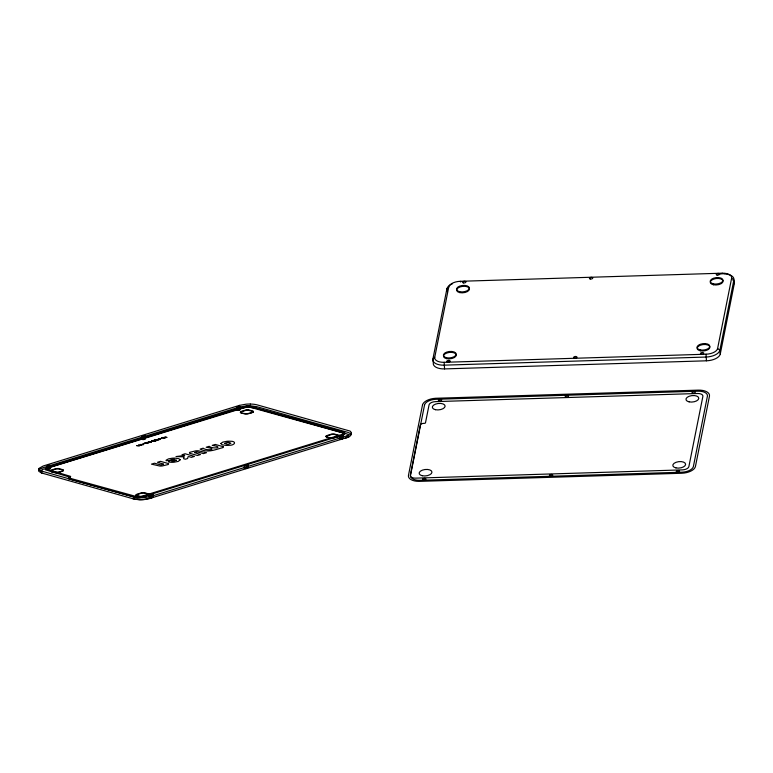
<?xml version="1.0" encoding="UTF-8"?>
<svg xmlns="http://www.w3.org/2000/svg" width="773" height="773" viewBox="0 0 773 773"><rect width="100%" height="100%" fill="white"/><g stroke="black" fill="none" stroke-linecap="round" stroke-linejoin="round"><path stroke-width="1.16" d="M448.755 286.996L434.745 357.261A10.59 5.295 -6.3 0 0 444.166 362.315L444.562 368.905L706.445 360.807A12.668 6.329 -6.3 0 0 720.272 353.986L734.282 283.72L733.867 279.971L731.616 278.251A10.59 5.295 -6.3 0 0 722.204 273.188L460.322 281.295A10.59 5.295 -6.3 0 0 448.755 286.996L446.9 288.851L432.89 359.107L433.305 362.866A12.668 6.329 -6.3 0 0 444.562 368.905M731.616 278.251L717.605 348.507A10.59 5.295 -6.3 0 1 706.049 354.208L706.445 360.807M149.711 442.127C149.402 440.881 146.831 442.697 149.199 442.137M250.317 404.028A21.702 10.851 -6.3 0 0 245.959 404.192L239.35 405.41L43.23 465.984L39.259 468.206A4.29 2.145 -6.3 0 0 39.027 468.767L38.795 471.308L41.462 472.941L134.318 499.126L139.411 499.802A18.185 9.092 -6.3 0 0 143.71 499.667L149.15 498.662L346.806 437.615C351.058 437.711 353.551 430.89 348.208 430.551L257.09 404.859A16.832 8.416 -6.3 0 0 250.307 404.076M46.738 468.564L47.636 468.902A2.754 1.382 -6.3 0 0 48.941 468.863L49.23 468.805A0.995 0.502 -6.3 0 0 50.081 468.39M144.203 439.441A0.995 0.502 -6.3 0 0 145.063 439.054L145.537 436.378A0.995 0.502 -6.3 0 0 144.88 436.03L144.628 435.962A2.754 1.382 -6.3 0 0 143.324 436.001L142.251 436.455L141.73 439.035M236.693 409.864L237.591 410.231A2.754 1.382 -6.3 0 0 238.896 410.192L239.186 410.134M239.186 410.105A0.995 0.502 -6.3 0 0 240.036 409.719L240.509 407.042L239.427 407.516A2.754 1.382 -6.3 0 1 238.123 407.564L237.852 407.526A0.995 0.502 -6.3 0 1 237.156 407.158L236.712 409.7M342.497 435.586L342.226 435.557A2.754 1.382 -6.3 0 0 340.922 435.595C339.086 435.489 338.342 439.402 340.207 439.161A2.754 1.382 -6.3 0 0 341.511 439.112L341.801 439.064A0.995 0.502 -6.3 0 0 342.661 438.649L341.695 438.223A2.754 1.382 -6.3 0 0 340.391 438.262L340.101 438.32A0.995 0.502 -6.3 0 0 339.25 438.735M351 434.88L350.266 433.431L347.85 432.358L256.723 406.666L250.626 405.854A21.75 10.87 -6.3 0 0 245.485 406.018L238.983 407.216L42.873 467.791L39.974 469.037L38.669 470.564M148.967 494.401L148.889 494.778A2.193 1.092 -6.3 0 1 148.754 495.068L143.449 496.778A11.054 5.527 -6.3 0 1 140.841 496.865L136.193 495.551A2.232 1.111 -6.3 0 1 136.135 495.174L136.222 494.739A2.193 1.092 -6.3 0 1 136.357 494.449L141.662 492.739A11.054 5.527 -6.3 0 1 144.271 492.652L148.918 493.966A2.232 1.111 -6.3 0 1 148.696 494.817L147.846 495.358A5.053 2.522 -6.3 0 1 146.841 495.735L143.536 496.353A11.054 5.527 -6.3 0 1 140.928 496.43L137.826 496.015A4.744 2.367 -6.3 0 1 136.715 495.57L136.386 495.271A2.425 1.208 -6.3 0 1 136.222 494.952M253.273 411.526L253.196 411.961A2.193 1.092 -6.3 0 1 253.061 412.251L247.756 413.961A11.054 5.527 -6.3 0 1 245.147 414.048L240.5 412.734A2.232 1.111 -6.3 0 1 240.442 412.357L240.529 411.922A2.193 1.092 -6.3 0 1 240.664 411.632L245.969 409.912A11.054 5.527 -6.3 0 1 248.577 409.835L253.215 411.149A2.232 1.111 -6.3 0 1 253.003 411.999L252.153 412.54A5.247 2.628 -6.3 0 1 250.694 413.043L247.843 413.536A11.054 5.527 -6.3 0 1 245.225 413.613L242.133 413.197A4.744 2.367 -6.3 0 1 241.021 412.743L240.693 412.453A2.425 1.208 -6.3 0 1 240.529 412.135M338.932 435.672L338.845 436.098A2.193 1.092 -6.3 0 1 338.709 436.397L333.405 438.107A11.054 5.527 -6.3 0 1 330.796 438.185L326.148 436.88A2.232 1.111 -6.3 0 1 326.09 436.494L326.177 436.069A2.193 1.092 -6.3 0 1 326.312 435.769L331.617 434.059A11.054 5.527 -6.3 0 1 334.226 433.982L338.874 435.286A2.232 1.111 -6.3 0 1 338.651 436.136L337.801 436.677A5.053 2.522 -6.3 0 1 336.796 437.064L333.492 437.673A11.054 5.527 -6.3 0 1 330.883 437.76L327.781 437.344A4.744 2.367 -6.3 0 1 326.679 436.89L326.409 436.677A2.425 1.208 -6.3 0 1 326.177 436.281L331.53 434.494A11.054 5.527 -6.3 0 1 334.149 434.407L338.787 435.721A2.232 1.111 -6.3 0 1 338.845 436.098M45.423 469.472L45.617 468.525M46.747 468.409L47.288 465.771L48.341 465.336A2.754 1.382 -6.3 0 1 49.656 465.298L49.926 465.336A0.995 0.502 -6.3 0 1 50.622 465.704L50.023 468.39L49.124 467.974A2.754 1.382 -6.3 0 0 47.81 468.013L47.53 468.061M50.487 471.028L50.574 470.593A2.193 1.092 -6.3 0 1 50.709 470.303L56.014 468.593A11.054 5.527 -6.3 0 1 58.622 468.506L63.26 469.82A2.232 1.111 -6.3 0 1 63.318 470.197L63.231 470.631A2.193 1.092 -6.3 0 1 63.096 470.921L57.801 472.632A11.054 5.527 -6.3 0 1 55.183 472.718L50.545 471.404A2.232 1.111 -6.3 0 1 50.487 471.028A2.193 1.092 -6.3 0 1 50.622 470.728L55.927 469.018A11.054 5.527 -6.3 0 1 58.535 468.94L63.173 470.245A2.232 1.111 -6.3 0 1 63.241 470.631M68.604 478.468L68.787 477.521M238.983 407.216L239.35 405.41M247.515 464.931L247.244 464.892A2.754 1.382 -6.3 0 0 245.94 464.931C244.229 464.776 243.195 468.593 245.234 468.496A2.754 1.382 -6.3 0 0 246.539 468.457L246.829 468.399A0.995 0.502 -6.3 0 0 247.679 467.984M247.505 464.959A0.995 0.502 -6.3 0 1 248.21 465.298L247.621 467.974L246.713 467.559A2.754 1.382 -6.3 0 0 245.408 467.597L245.118 467.655M342.594 438.639L343.125 435.972L342.053 436.445A2.754 1.382 -6.3 0 1 340.738 436.484L340.468 436.455M344.594 434.213L344.777 433.267M346.806 437.615L347.164 435.798L350.005 434.59L351.348 433.102M50.545 465.742L49.472 466.196A2.754 1.382 -6.3 0 1 48.168 466.235L47.897 466.196A0.995 0.502 -6.3 0 1 47.201 465.829M145.527 436.407L144.454 436.861A2.754 1.382 -6.3 0 1 143.15 436.9L142.879 436.861A0.995 0.502 -6.3 0 1 142.184 436.494M237.224 407.149L238.306 406.666A2.754 1.382 -6.3 0 1 239.611 406.627L239.881 406.666A0.995 0.502 -6.3 0 1 240.577 407.033M248.152 465.307L247.07 465.781A2.754 1.382 -6.3 0 1 245.766 465.819L245.495 465.79A0.995 0.502 -6.3 0 1 244.799 465.423M151.112 442.301L149.334 442.456M164.562 437.479L164.997 436.832L167.045 437.412L164.591 437.644M138.56 445.035L141.304 445.19M140.512 444.436L143.256 444.581M156.107 439.615L158.852 439.769M141.285 445.335L138.589 445.2M143.237 444.736L140.522 444.581M158.832 439.914L156.107 439.75M434.745 357.261L432.89 359.107A12.668 6.329 -6.3 0 0 444.146 365.156L706.029 357.049A12.668 6.329 -6.3 0 0 719.866 350.227L733.867 279.971A12.668 6.329 -6.3 0 0 723.731 273.913M156.89 440.513L155.122 440.755L156.291 440.562M154.011 440.272L155.18 439.943A1.411 0.705 -6.3 0 1 155.982 439.982L154.677 440.185M345.26 438.088C348.459 438.03 350.237 434.068 346.14 433.692L255.013 408.009L249.921 407.323A18.185 9.092 -6.3 0 0 245.621 407.458L240.181 408.463L44.071 469.037C40.872 469.105 39.094 473.066 43.191 473.434M151.624 440.958L153.325 440.436L155.373 441.016L153.044 441.306M153.634 440.977L154.281 441.161M165.277 437.373L165.934 437.566M150.513 442.146L151.15 442.108M347.164 435.798L151.044 496.382L145.063 497.532A21.634 10.812 -6.3 0 1 139.971 497.754A16.822 8.416 -6.3 0 1 133.275 496.952M150.687 498.189L144.184 499.387A21.75 10.87 -6.3 0 1 139.043 499.551L132.946 498.74M142.503 438.726L142.792 438.678A2.754 1.382 -6.3 0 1 144.097 438.629L145.005 439.025M144.213 439.47L143.923 439.528A2.754 1.382 -6.3 0 1 142.619 439.566L141.71 439.151A0.995 0.502 -6.3 0 1 142.512 438.764M156.223 440.378L154.02 440.426M718.987 274.038L721.402 273.961M444.166 362.315L706.049 354.208M154.813 440.378L154.871 440.378A1.797 0.899 -6.3 0 0 155.373 440.31L156.929 440.32M151.643 440.968L152.986 441.045M152.542 494.266L152.271 494.227A2.754 1.382 -6.3 0 0 150.967 494.266C149.382 494.015 148.136 497.87 150.252 497.831A2.754 1.382 -6.3 0 0 151.556 497.793L151.846 497.735A0.995 0.502 -6.3 0 0 152.696 497.319M69.56 478.139L137.594 496.884A10.339 5.169 -6.3 0 0 140.039 496.807L344.584 433.634A2.087 1.044 -6.3 0 0 344.729 432.909L343.782 432.233A5.111 2.561 -6.3 0 0 343.28 432.068L249.264 405.999A10.339 5.169 -6.3 0 0 246.819 406.067L47.607 467.221A5.111 2.561 -6.3 0 0 47.037 467.414L45.81 468.158A2.087 1.044 -6.3 0 0 45.665 468.882L70.594 476.39M42.186 471.24L133.304 496.923M69.377 479.086L137.401 497.831A10.339 5.169 -6.3 0 0 139.845 497.754L344.391 434.581A2.087 1.044 -6.3 0 0 344.536 433.856L343.589 433.18A5.111 2.561 -6.3 0 0 343.096 433.015L249.07 406.946A10.339 5.169 -6.3 0 0 246.626 407.023L47.424 468.167A5.111 2.561 -6.3 0 0 46.853 468.361L45.626 469.105A2.087 1.044 -6.3 0 0 45.481 469.829L70.411 477.337M717.605 348.507L719.866 350.227L720.272 353.986M722.204 273.188L722.61 273.922M460.322 281.295L460.727 282.029M239.978 409.69L239.079 409.294A2.754 1.382 -6.3 0 0 237.775 409.342L237.485 409.39A0.995 0.502 -6.3 0 0 236.635 409.806M447.209 291.663L446.9 288.851A12.668 6.329 -6.3 0 1 452.534 283.71M240.442 412.357A2.193 1.092 -6.3 0 1 240.577 412.057L245.882 410.347A11.054 5.527 -6.3 0 1 248.491 410.27L253.138 411.574A2.232 1.111 -6.3 0 1 253.196 411.961M148.889 494.778A2.232 1.111 -6.3 0 0 148.831 494.391L144.184 493.087A11.054 5.527 -6.3 0 0 141.575 493.164L136.27 494.875A2.193 1.092 -6.3 0 0 136.135 495.174M46.67 468.477A0.995 0.502 -6.3 0 1 47.53 468.1M326.09 436.494A2.193 1.092 -6.3 0 1 326.225 436.204M50.574 470.805A2.425 1.208 -6.3 0 0 50.728 471.124L51.076 471.414A4.744 2.367 -6.3 0 0 52.178 471.868L55.27 472.284A11.054 5.527 -6.3 0 0 57.888 472.206L61.193 471.598A5.053 2.522 -6.3 0 0 62.198 471.211L63.038 470.67A2.358 1.179 -6.3 0 0 63.241 470.419M69.589 478.11A1.691 0.85 -6.3 0 1 68.71 477.53A1.691 0.85 -6.3 0 1 69.841 476.873L70.604 476.526L69.638 477.791A1.691 0.85 -6.3 0 0 68.517 478.458M69.406 479.057A1.691 0.85 -6.3 0 1 68.517 478.477M152.523 494.295A0.995 0.502 -6.3 0 1 153.238 494.633M149.817 494.759A0.995 0.502 -6.3 0 0 150.532 495.087L150.783 495.164A2.754 1.382 -6.3 0 0 152.088 495.116C154.242 493.58 153.296 498.218 151.74 496.894A2.754 1.382 -6.3 0 0 150.435 496.942L150.146 496.991A0.995 0.502 -6.3 0 0 149.295 497.406M244.268 468.071A0.995 0.502 -6.3 0 1 245.128 467.684M342.478 435.624A0.995 0.502 -6.3 0 1 343.193 435.962M340.487 436.416A0.995 0.502 -6.3 0 1 339.772 436.078M42.331 471.076A6.339 3.169 -6.3 0 1 38.756 468.805M733.026 280.338A12.668 6.329 -6.3 0 1 734.282 283.72M163.383 464.129L161.866 464.805A3.401 1.701 -6.3 0 1 160.455 464.824L154.484 463.211L151.469 464.138L159.779 466.042A10.484 5.247 -6.3 0 0 162.253 465.964L168.408 464.457L168.572 463.607L160.523 461.346L157.508 462.273L163.383 464.129M180.206 459.78L178.302 461.384L173.896 462.244A12.252 6.126 -6.3 0 1 171.297 462.312L168.591 462.022L168.756 461.181L174.611 459.365A4.889 2.445 -6.3 0 0 171.654 459.52L170.205 460.148A1.034 0.522 -6.3 0 0 170.137 460.447L166.098 460.718A2.406 1.198 -6.3 0 1 166.234 460.119L168.456 458.891L172.108 458.215A12.233 6.116 -6.3 0 1 175.007 458.128L178.834 458.708L180.206 459.78M194.622 452.63L200.487 454.543L197.473 455.481L189.424 453.21L189.588 452.369L195.743 450.852A10.484 5.247 -6.3 0 1 198.226 450.775L206.526 452.678L203.512 453.616L197.54 451.992A3.401 1.701 -6.3 0 0 196.139 452.021L194.622 452.63M220.827 443.528L222.189 444.823L226.025 445.403A12.233 6.116 -6.3 0 0 228.914 445.316C234.934 445.586 237.437 440.929 229.736 441.219A12.233 6.116 -6.3 0 0 226.837 441.315L222.73 442.146L220.827 443.528M224.856 443.402L226.789 444.195A5.169 2.59 -6.3 0 0 228.624 444.137L230.905 443.219L228.963 442.427A5.169 2.59 -6.3 0 0 227.127 442.485L224.856 443.402M183.974 456.872L183.607 458.708L185.394 459.21L187.655 458.515L187.994 456.824L188.747 456.592L191.433 457.345L194.448 456.408L185.066 453.761L182.042 454.698L184.728 455.452L176.002 456.563L183.974 456.872M223.31 446.707L223.136 447.548C215.57 449.364 208.053 453.355 200.159 449.103L203.183 448.166C206.526 451.258 219.252 449.287 206.198 447.238L209.222 446.301C212.565 449.393 225.291 447.422 212.237 445.374L215.261 444.436L223.31 446.707M422.483 405.062L408.473 475.318A12.668 6.329 -6.3 0 0 418.985 481.376L681.622 473.26A12.668 6.329 -6.3 0 0 695.449 466.438L709.459 396.182A12.668 6.329 -6.3 0 0 698.193 390.133L435.557 398.269A12.668 6.329 -6.3 0 0 422.483 405.062M420.338 425.044L410.328 475.26A6.02 3.015 -6.3 0 0 415.681 478.139L682.288 469.887A6.02 3.015 -6.3 0 0 688.869 466.641L702.879 396.385A6.02 3.015 -6.3 0 0 697.526 393.505L435.634 401.612A6.02 3.015 -6.3 0 0 429.063 404.849L425.488 422.792A1.034 0.522 -6.3 0 1 424.358 423.343L423.739 423.362A3.111 1.556 -6.3 0 0 420.338 425.044M424.541 404.994L410.531 475.25A10.59 5.295 -6.3 0 0 419.942 480.313L681.825 472.206A10.59 5.295 -6.3 0 0 693.391 466.506L707.401 396.24A10.59 5.295 -6.3 0 0 697.98 391.186L436.098 399.293A10.59 5.295 -6.3 0 0 424.541 404.994M176.099 460.273L174.186 461.008A5.025 2.512 -6.3 0 1 171.683 461.066L176.167 459.993A1.034 0.522 -6.3 0 1 176.099 460.273M139.391 445.76L136.628 445.596L139.391 445.76M145.43 442.871L144.087 443.287L147.479 443.451L145.43 442.871M146.609 442.504L148.667 443.084L148.281 442.398L146.609 442.504M158.31 438.89L160.369 439.47L159.982 438.784L158.31 438.89M163.045 437.431L161.489 437.914L164.33 438.059L163.547 438.494L165.103 438.011L163.045 437.431M144.078 443.731L142.763 444.137L144.078 443.731M147.914 442.552L147.372 442.726L147.914 442.552M151.885 441.325L150.561 441.731L151.885 441.325M159.615 438.938L159.074 439.112L159.615 438.938M161.634 438.31L160.311 438.716L161.634 438.31M689.11 401.854A6.435 3.218 -6.3 0 0 698.782 398.317A6.435 3.218 -6.3 0 0 689.236 396.24A6.435 3.218 -6.3 0 0 689.11 401.854M422.28 475.743A6.435 3.218 -6.3 0 0 431.962 472.197A6.435 3.218 -6.3 0 0 422.416 470.129A6.435 3.218 -6.3 0 0 422.28 475.743M435.45 409.7A6.435 3.218 -6.3 0 0 445.122 406.163A6.435 3.218 -6.3 0 0 435.586 404.095A6.435 3.218 -6.3 0 0 435.45 409.7M423.401 480.023A1.662 0.831 -6.3 0 0 425.904 479.105A1.662 0.831 -6.3 0 0 423.44 478.574A1.662 0.831 -6.3 0 0 423.401 480.023M439.18 400.897A1.662 0.831 -6.3 0 0 441.673 399.989A1.662 0.831 -6.3 0 0 439.209 399.448A1.662 0.831 -6.3 0 0 439.18 400.897M566.01 396.974A1.662 0.831 -6.3 0 0 568.503 396.056A1.662 0.831 -6.3 0 0 566.039 395.525A1.662 0.831 -6.3 0 0 566.01 396.974M550.231 476.1A1.662 0.831 -6.3 0 0 552.734 475.182A1.662 0.831 -6.3 0 0 550.27 474.651A1.662 0.831 -6.3 0 0 550.231 476.1M677.061 472.168A1.662 0.831 -6.3 0 0 679.564 471.259A1.662 0.831 -6.3 0 0 677.1 470.728A1.662 0.831 -6.3 0 0 677.061 472.168M692.84 393.051A1.662 0.831 -6.3 0 0 695.333 392.133A1.662 0.831 -6.3 0 0 692.869 391.602A1.662 0.831 -6.3 0 0 692.84 393.051M675.94 467.897A6.435 3.218 -6.3 0 0 685.622 464.351A6.435 3.218 -6.3 0 0 676.075 462.283A6.435 3.218 -6.3 0 0 675.94 467.897M700.154 349.898A6.435 3.218 -6.3 0 0 709.836 346.362A6.435 3.218 -6.3 0 0 700.29 344.285A6.435 3.218 -6.3 0 0 700.154 349.898M700.261 350.787A6.435 3.218 -6.3 0 0 709.933 347.251A6.435 3.218 -6.3 0 0 700.386 345.183A6.435 3.218 -6.3 0 0 700.261 350.787M717.054 275.053A1.662 0.831 -6.3 0 0 719.557 274.144A1.662 0.831 -6.3 0 0 717.093 273.603A1.662 0.831 -6.3 0 0 717.054 275.053M701.275 354.179A1.662 0.831 -6.3 0 0 703.778 353.261A1.662 0.831 -6.3 0 0 701.314 352.73A1.662 0.831 -6.3 0 0 701.275 354.179M574.455 358.102A1.662 0.831 -6.3 0 0 576.948 357.184A1.662 0.831 -6.3 0 0 574.484 356.653A1.662 0.831 -6.3 0 0 574.455 358.102M590.224 278.976A1.662 0.831 -6.3 0 0 592.727 278.067A1.662 0.831 -6.3 0 0 590.263 277.526A1.662 0.831 -6.3 0 0 590.224 278.976M463.394 282.899A1.662 0.831 -6.3 0 0 465.897 281.99A1.662 0.831 -6.3 0 0 463.433 281.459A1.662 0.831 -6.3 0 0 463.394 282.899M447.625 362.025A1.662 0.831 -6.3 0 0 450.118 361.107A1.662 0.831 -6.3 0 0 447.654 360.576A1.662 0.831 -6.3 0 0 447.625 362.025M459.664 291.711A6.435 3.218 -6.3 0 0 469.346 288.165A6.435 3.218 -6.3 0 0 459.8 286.097A6.435 3.218 -6.3 0 0 459.664 291.711M459.761 292.6A6.435 3.218 -6.3 0 0 469.443 289.063A6.435 3.218 -6.3 0 0 459.896 286.986A6.435 3.218 -6.3 0 0 459.761 292.6M446.494 357.744A6.435 3.218 -6.3 0 0 456.176 354.208A6.435 3.218 -6.3 0 0 446.63 352.13A6.435 3.218 -6.3 0 0 446.494 357.744M446.601 358.643A6.435 3.218 -6.3 0 0 456.273 355.097A6.435 3.218 -6.3 0 0 446.726 353.029A6.435 3.218 -6.3 0 0 446.601 358.643M713.324 283.855A6.435 3.218 -6.3 0 0 723.006 280.319A6.435 3.218 -6.3 0 0 713.46 278.251A6.435 3.218 -6.3 0 0 713.324 283.855M713.421 284.754A6.435 3.218 -6.3 0 0 723.103 281.208A6.435 3.218 -6.3 0 0 713.556 279.14A6.435 3.218 -6.3 0 0 713.421 284.754"/></g></svg>
